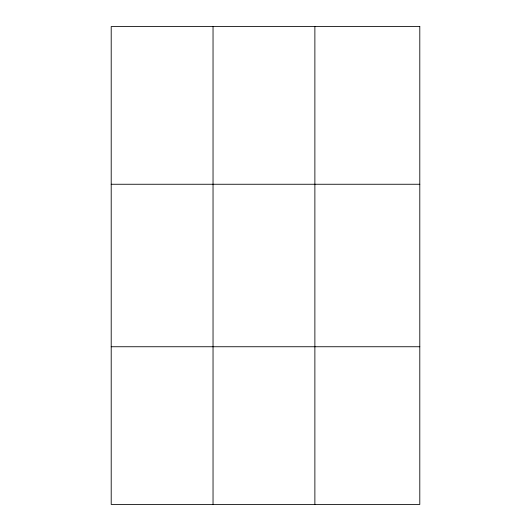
<?xml version="1.0" encoding="UTF-8"?>
<svg xmlns="http://www.w3.org/2000/svg" width="531" height="531" viewBox="0 0 531 531"><rect width="100%" height="100%" fill="white"/><g stroke="black" fill="none" stroke-linecap="round" stroke-linejoin="round"><path stroke-width="0.8" d="M213.037 26.55L213.037 504.45M314.876 26.55L314.876 504.45M111.205 184.257L419.795 184.257M111.205 346.743L419.795 346.743M419.795 26.55L419.795 504.45L111.205 504.45L111.205 26.55L419.795 26.55"/></g></svg>
